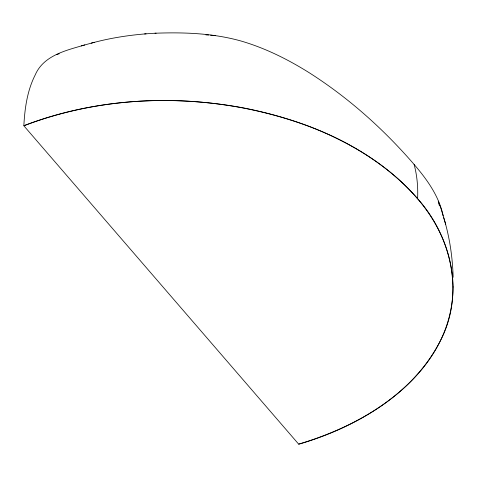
<?xml version="1.0" encoding="UTF-8"?>
<svg xmlns="http://www.w3.org/2000/svg" width="477" height="477" viewBox="0 0 477 477"><rect width="100%" height="100%" fill="white"/><g stroke="black" fill="none" stroke-linecap="round" stroke-linejoin="round"><path stroke-width="0.72" d="M298.709 444.123C355.603 427.148 413.082 394.926 440.718 340.083C464.58 293.868 451.486 236.318 417.608 198.694C418.126 187.187 417.119 175.566 414.102 164.434C383.752 129.291 348.747 97.934 309.555 72.945C288.126 59.488 265.236 48.052 240.885 40.974C213.058 33.175 183.728 32.15 155.013 33.235M417.608 198.694C372.966 147.56 307.182 120.132 241.726 107.575C169.263 94.535 92.836 99.067 23.856 125.707C24.756 108.368 27.249 90.612 35.197 74.961C43.628 55.284 66.375 50.347 84.769 44.939M56.411 54.616L59.22 53.782M91.179 43.186C112.351 37.385 134.216 34.308 156.122 33.175M81.328 45.905L94.303 42.31M144.597 33.933L146.075 33.843M205.891 34.887L208.58 35.059M210.595 35.185L215.395 35.68M414.102 164.434C426.998 179.477 438.989 196.023 443.181 215.842M443.753 217.768C449.62 237.039 452.566 257.139 453.15 277.256M445.733 224.399L441.219 209.29L438.274 201.187L439.329 205.509M453.096 286.963C452.405 370.48 370.891 423.576 298.709 444.2L23.85 125.785C114.11 91.351 216.868 92.759 307.331 125.737C376.353 151.495 451.337 206.213 453.096 286.963"/></g></svg>
